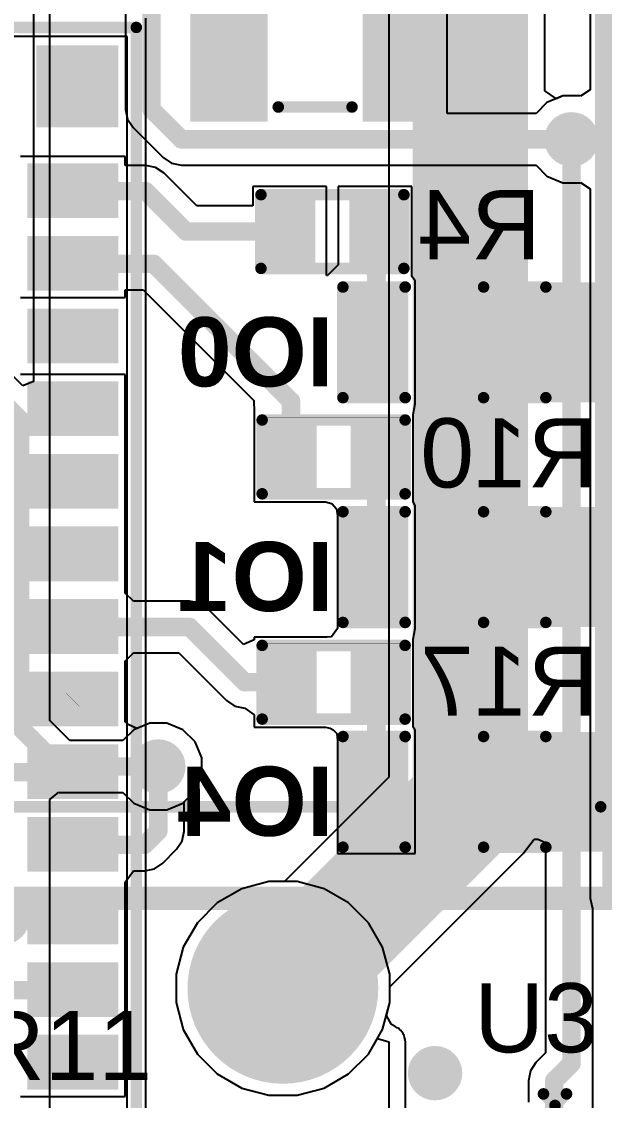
# Model space of a CAD drawing. Header units: inches. Extents: x -3 to 5389, y -3 to 5396.
# Drawn here: x 15.51 to 21.93, y 7.77 to 19.66 of the extents above; entities that cross this region are included whole.
import ezdxf

# ---------------------------------------------------------------- set-up
doc = ezdxf.new("R2010")
doc.units = ezdxf.units.IN
for name, color, linetype in [('Board_Outline', 216, 'Continuous'), ('Bottom Layer', 5, 'Continuous'), ('Bottom Overlay', 54, 'Continuous'), ('Bottom Paste', 16, 'Continuous'), ('Bottom Solder', 6, 'Continuous'), ('Mechanical 1', 6, 'Continuous'), ('Mechanical 15', 56, 'Continuous'), ('Multi-Layer', 9, 'Continuous'), ('Pad Holes', 156, 'Continuous'), ('Top Layer', 1, 'Continuous'), ('Top Overlay', 2, 'Continuous'), ('Top Solder', 216, 'Continuous'), ('Via Holes', 16, 'Continuous')]:
    doc.layers.add(name, color=color, linetype=linetype)
doc.styles.add('Arial', font='', dxfattribs={"height": 0.2})
doc.styles.add('Arial_Bold', font='', dxfattribs={"height": 0.2})
doc.styles.get('Arial').set_extended_font_data('Arial')
doc.styles.get('Arial_Bold').set_extended_font_data('Arial', bold=True)

msp = doc.modelspace()

# ---------------------------------------------------------------- hatches: boundary and pattern name
at = {"layer": 'Bottom Layer'}
for points in [[(18.123, 18.658), (17.473, 18.658), (17.473, 20.858), (18.123, 20.858)], [(20.023, 18.658), (19.373, 18.658), (19.373, 20.858), (20.023, 20.858)], [(16.479, 19.294), (16.479, 18.594), (15.779, 18.594), (15.779, 19.294)], [(15.679, 17.594), (15.679, 17.994), (16.479, 17.994), (16.479, 17.594)], [(18.697, 17.663), (18.697, 17.028), (18.24, 17.028), (18.24, 17.663)], [(19.637, 17.663), (19.637, 17.028), (19.18, 17.028), (19.18, 17.663)], [(15.679, 16.794), (15.679, 17.194), (16.479, 17.194), (16.479, 16.794)], [(19.172, 16.625), (19.672, 16.625), (19.672, 15.625), (19.172, 15.625)], [(20.672, 16.625), (21.172, 16.625), (21.172, 15.625), (20.672, 15.625)], [(15.679, 15.994), (15.679, 16.394), (16.479, 16.394), (16.479, 15.994)], [(15.679, 15.194), (15.679, 15.594), (16.479, 15.594), (16.479, 15.194)], [(18.711, 15.18), (18.711, 14.545), (18.254, 14.545), (18.254, 15.18)], [(19.651, 15.18), (19.651, 14.545), (19.193, 14.545), (19.193, 15.18)], [(15.679, 14.394), (15.679, 14.794), (16.479, 14.794), (16.479, 14.394)], [(19.172, 14.149), (19.672, 14.149), (19.672, 13.149), (19.172, 13.149)], [(20.672, 14.149), (21.172, 14.149), (21.172, 13.149), (20.672, 13.149)], [(15.679, 13.594), (15.679, 13.994), (16.479, 13.994), (16.479, 13.594)], [(15.679, 12.794), (15.679, 13.194), (16.479, 13.194), (16.479, 12.794)], [(18.711, 12.698), (18.711, 12.063), (18.254, 12.063), (18.254, 12.698)], [(19.651, 12.698), (19.651, 12.063), (19.193, 12.063), (19.193, 12.698)], [(15.679, 11.994), (15.679, 12.394), (16.479, 12.394), (16.479, 11.994)], [(19.172, 11.673), (19.672, 11.673), (19.672, 10.673), (19.172, 10.673)], [(20.672, 11.673), (21.172, 11.673), (21.172, 10.673), (20.672, 10.673)], [(15.679, 11.194), (15.679, 11.594), (16.479, 11.594), (16.479, 11.194)], [(15.679, 10.394), (15.679, 10.794), (16.479, 10.794), (16.479, 10.394)], [(15.679, 9.594), (15.679, 9.994), (16.479, 9.994), (16.479, 9.594)], [(15.679, 8.794), (15.679, 9.194), (16.479, 9.194), (16.479, 8.794)], [(15.679, 7.994), (15.679, 8.394), (16.479, 8.394), (16.479, 7.994)]]:
    msp.add_hatch(color=5, dxfattribs=at).paths.add_polyline_path(points)
h = msp.add_hatch(color=5, dxfattribs=at)
edge = h.paths.add_edge_path()
edge.add_arc((21.572, 18.361), 0.3, 0, 360)
h = msp.add_hatch(color=5, dxfattribs=at)
edge = h.paths.add_edge_path()
edge.add_arc((17.021, 11.452), 0.3, 0, 360)
h = msp.add_hatch(color=5, dxfattribs=at)
edge = h.paths.add_edge_path()
edge.add_arc((15.307, 9.789), 0.3, 0, 360)
h = msp.add_hatch(color=5, dxfattribs=at)
edge = h.paths.add_edge_path()
edge.add_arc((18.393, 9.008), 1, 0, 360)
h = msp.add_hatch(color=5, dxfattribs=at)
edge = h.paths.add_edge_path()
edge.add_arc((20.069, 8.074), 0.3, 0, 360)
at = {"layer": 'Bottom Overlay'}
for points in [[(21.29, 15.464), (21.924, 15.464), (21.924, 16.785), (21.29, 16.785)], [(21.29, 12.988), (21.924, 12.988), (21.924, 14.309), (21.29, 14.309)], [(21.29, 10.512), (21.924, 10.512), (21.924, 11.833), (21.29, 11.833)]]:
    msp.add_hatch(color=54, dxfattribs=at).paths.add_polyline_path(points)
at = {"layer": 'Bottom Paste'}
for points in [[(18.123, 18.658), (17.473, 18.658), (17.473, 20.858), (18.123, 20.858)], [(20.023, 18.658), (19.373, 18.658), (19.373, 20.858), (20.023, 20.858)], [(16.479, 19.294), (16.479, 18.594), (15.779, 18.594), (15.779, 19.294)], [(15.679, 17.594), (15.679, 17.994), (16.479, 17.994), (16.479, 17.594)], [(18.697, 17.663), (18.697, 17.028), (18.24, 17.028), (18.24, 17.663)], [(19.637, 17.663), (19.637, 17.028), (19.18, 17.028), (19.18, 17.663)], [(15.679, 16.794), (15.679, 17.194), (16.479, 17.194), (16.479, 16.794)], [(19.172, 16.625), (19.672, 16.625), (19.672, 15.625), (19.172, 15.625)], [(20.672, 16.625), (21.172, 16.625), (21.172, 15.625), (20.672, 15.625)], [(15.679, 15.994), (15.679, 16.394), (16.479, 16.394), (16.479, 15.994)], [(15.679, 15.194), (15.679, 15.594), (16.479, 15.594), (16.479, 15.194)], [(18.711, 15.18), (18.711, 14.545), (18.254, 14.545), (18.254, 15.18)], [(19.651, 15.18), (19.651, 14.545), (19.193, 14.545), (19.193, 15.18)], [(15.679, 14.394), (15.679, 14.794), (16.479, 14.794), (16.479, 14.394)], [(19.172, 14.149), (19.672, 14.149), (19.672, 13.149), (19.172, 13.149)], [(20.672, 14.149), (21.172, 14.149), (21.172, 13.149), (20.672, 13.149)], [(15.679, 13.594), (15.679, 13.994), (16.479, 13.994), (16.479, 13.594)], [(15.679, 12.794), (15.679, 13.194), (16.479, 13.194), (16.479, 12.794)], [(18.711, 12.698), (18.711, 12.063), (18.254, 12.063), (18.254, 12.698)], [(19.651, 12.698), (19.651, 12.063), (19.193, 12.063), (19.193, 12.698)], [(15.679, 11.994), (15.679, 12.394), (16.479, 12.394), (16.479, 11.994)], [(19.172, 11.673), (19.672, 11.673), (19.672, 10.673), (19.172, 10.673)], [(20.672, 11.673), (21.172, 11.673), (21.172, 10.673), (20.672, 10.673)], [(15.679, 11.194), (15.679, 11.594), (16.479, 11.594), (16.479, 11.194)], [(15.679, 10.394), (15.679, 10.794), (16.479, 10.794), (16.479, 10.394)], [(15.679, 9.594), (15.679, 9.994), (16.479, 9.994), (16.479, 9.594)], [(15.679, 8.794), (15.679, 9.194), (16.479, 9.194), (16.479, 8.794)], [(15.679, 7.994), (15.679, 8.394), (16.479, 8.394), (16.479, 7.994)]]:
    msp.add_hatch(color=16, dxfattribs=at).paths.add_polyline_path(points)
at = {"layer": 'Bottom Solder'}
for points in [[(18.225, 18.556), (17.372, 18.556), (17.372, 20.96), (18.225, 20.96)], [(20.125, 18.556), (19.272, 18.556), (19.272, 20.96), (20.125, 20.96)], [(16.58, 19.396), (16.58, 18.493), (15.677, 18.493), (15.677, 19.396)], [(15.577, 17.493), (15.577, 18.096), (16.58, 18.096), (16.58, 17.493)], [(18.752, 17.718), (18.752, 16.973), (18.185, 16.973), (18.185, 17.718)], [(19.692, 17.718), (19.692, 16.973), (19.125, 16.973), (19.125, 17.718)], [(15.577, 16.693), (15.577, 17.296), (16.58, 17.296), (16.58, 16.693)], [(19.07, 16.726), (19.774, 16.726), (19.774, 15.523), (19.07, 15.523)], [(20.57, 16.726), (21.274, 16.726), (21.274, 15.523), (20.57, 15.523)], [(15.577, 15.893), (15.577, 16.496), (16.58, 16.496), (16.58, 15.893)], [(15.577, 15.093), (15.577, 15.696), (16.58, 15.696), (16.58, 15.093)], [(18.766, 15.235), (18.766, 14.49), (18.199, 14.49), (18.199, 15.235)], [(19.706, 15.235), (19.706, 14.49), (19.138, 14.49), (19.138, 15.235)], [(15.577, 14.293), (15.577, 14.896), (16.58, 14.896), (16.58, 14.293)], [(19.07, 14.25), (19.774, 14.25), (19.774, 13.047), (19.07, 13.047)], [(20.57, 14.25), (21.274, 14.25), (21.274, 13.047), (20.57, 13.047)], [(15.577, 13.493), (15.577, 14.096), (16.58, 14.096), (16.58, 13.493)], [(15.577, 12.693), (15.577, 13.296), (16.58, 13.296), (16.58, 12.693)], [(18.766, 12.753), (18.766, 12.008), (18.199, 12.008), (18.199, 12.753)], [(19.706, 12.753), (19.706, 12.008), (19.138, 12.008), (19.138, 12.753)], [(15.577, 11.893), (15.577, 12.496), (16.58, 12.496), (16.58, 11.893)], [(19.07, 11.774), (19.774, 11.774), (19.774, 10.571), (19.07, 10.571)], [(20.57, 11.774), (21.274, 11.774), (21.274, 10.571), (20.57, 10.571)], [(15.577, 11.093), (15.577, 11.696), (16.58, 11.696), (16.58, 11.093)], [(15.577, 10.293), (15.577, 10.896), (16.58, 10.896), (16.58, 10.293)], [(15.577, 9.493), (15.577, 10.096), (16.58, 10.096), (16.58, 9.493)], [(15.577, 8.693), (15.577, 9.296), (16.58, 9.296), (16.58, 8.693)], [(15.577, 7.893), (15.577, 8.496), (16.58, 8.496), (16.58, 7.893)]]:
    msp.add_hatch(color=6, dxfattribs=at).paths.add_polyline_path(points)
h = msp.add_hatch(color=6, dxfattribs=at)
edge = h.paths.add_edge_path()
edge.add_arc((18.393, 9.008), 1.051, 0, 360)
at = {"layer": 'Multi-Layer'}
h = msp.add_hatch(color=9, dxfattribs=at)
edge = h.paths.add_edge_path()
edge.add_arc((18.393, 9.008), 1, 0, 360)
at = {"layer": 'Pad Holes'}
h = msp.add_hatch(color=7, dxfattribs=at)
edge = h.paths.add_edge_path()
edge.add_arc((18.393, 9.007), 0.6, 0, 360)
at = {"layer": 'Top Layer'}
h = msp.add_hatch(color=1, dxfattribs=at)
edge = h.paths.add_edge_path()
edge.add_arc((21.572, 18.361), 0.3, 0, 360)
h = msp.add_hatch(color=1, dxfattribs=at)
edge = h.paths.add_edge_path()
edge.add_arc((17.021, 11.452), 0.3, 0, 360)
h = msp.add_hatch(color=1, dxfattribs=at)
edge = h.paths.add_edge_path()
edge.add_arc((15.307, 9.789), 0.3, 0, 360)
h = msp.add_hatch(color=1, dxfattribs=at)
edge = h.paths.add_edge_path()
edge.add_arc((18.393, 9.008), 1, 0, 360)
h = msp.add_hatch(color=1, dxfattribs=at)
edge = h.paths.add_edge_path()
edge.add_arc((20.069, 8.074), 0.3, 0, 360)
at = {"layer": 'Top Solder'}
h = msp.add_hatch(color=216, dxfattribs=at)
edge = h.paths.add_edge_path()
edge.add_arc((18.393, 9.008), 1.051, 0, 360)
at = {"layer": 'Via Holes'}
h = msp.add_hatch(color=7, dxfattribs=at)
edge = h.paths.add_edge_path()
edge.add_arc((21.572, 18.361), 0.15, 0, 360)
h = msp.add_hatch(color=7, dxfattribs=at)
edge = h.paths.add_edge_path()
edge.add_arc((17.021, 11.452), 0.15, 0, 360)
h = msp.add_hatch(color=7, dxfattribs=at)
edge = h.paths.add_edge_path()
edge.add_arc((20.069, 8.074), 0.15, 0, 360)

# ---------------------------------------------------------------- linework, layer by layer
at = {"layer": 'Board_Outline'}
msp.add_lwpolyline([(22.037, 10, 0.254, 0.254, 0), (22.037, 35.25, 0.254, 0.254, 0)], format="xyseb", dxfattribs=at)
msp.add_lwpolyline([(21.973, 10, 0.127, 0.127, 1), (22.1, 10, 0.127, 0.127, 1)], format="xyseb", close=True, dxfattribs=at)
at = {"layer": 'Bottom Layer'}
for p, q in [((21.778, 22.625), (21.778, 18.907)), ((20.201, 18.646), (20.201, 21.036)), ((16.66, 20.504), (16.66, 18.691)), ((21.778, 18.907), (21.672, 18.837)), ((21.477, 18.839), (21.301, 18.766)), ((21.667, 18.839), (21.477, 18.839)), ((21.672, 18.837), (21.667, 18.839)), ((16.66, 18.691), (16.66, 18.691)), ((16.66, 18.691), (16.682, 18.582)), ((21.301, 18.766), (21.181, 18.646)), ((16.682, 18.582), (16.743, 18.49)), ((21.181, 18.646), (20.201, 18.646)), ((16.743, 18.49), (17.074, 18.16)), ((16.656, 18.172), (15.501, 18.172)), ((16.656, 18.073), (16.656, 18.172)), ((16.882, 18.073), (16.656, 18.073)), ((16.991, 18.052), (16.882, 18.073)), ((16.882, 18.073), (16.882, 18.073)), ((17.074, 18.16), (17.074, 18.16)), ((17.074, 18.16), (17.166, 18.098)), ((17.166, 18.098), (17.275, 18.076)), ((17.275, 18.076), (17.275, 18.076)), ((17.275, 18.076), (21.181, 18.076)), ((21.181, 18.076), (21.301, 17.956)), ((17.084, 17.99), (16.991, 18.052)), ((17.444, 17.63), (17.084, 17.99)), ((21.301, 17.956), (21.477, 17.883)), ((18.875, 17.84), (18.062, 17.84)), ((18.062, 17.84), (18.062, 17.63)), ((18.875, 16.977), (18.875, 17.84)), ((19.815, 17.84), (19.002, 17.84)), ((19.002, 17.84), (19.002, 16.977)), ((19.815, 16.85), (19.815, 17.84)), ((21.477, 17.883), (21.667, 17.883)), ((21.667, 17.883), (21.672, 17.886)), ((21.672, 17.886), (21.778, 17.815)), ((21.778, 17.815), (21.778, 10)), ((18.062, 17.63), (17.444, 17.63)), ((18.875, 16.86), (18.875, 16.977)), ((19.002, 16.977), (18.885, 16.86)), ((18.885, 16.86), (18.875, 16.86)), ((19.85, 16.802), (19.815, 16.85)), ((19.85, 15.476), (19.85, 16.802)), ((19.85, 16.802), (19.85, 16.802)), ((16.656, 16.617), (16.656, 16.704)), ((16.656, 16.704), (16.853, 16.704)), ((16.853, 16.704), (18.073, 15.484)), ((15.501, 16.617), (16.656, 16.617)), ((16.656, 15.772), (15.501, 15.772)), ((16.656, 15.099), (16.656, 15.772)), ((18.073, 15.484), (18.076, 15.358)), ((19.85, 15.447), (19.85, 15.476)), ((18.076, 15.358), (18.076, 15.358)), ((18.076, 15.358), (18.076, 14.367)), ((19.828, 15.329), (19.85, 15.447)), ((19.828, 14.367), (19.828, 15.329)), ((16.656, 14.972), (16.656, 15.099)), ((16.656, 14.89), (16.656, 14.972)), ((16.656, 14.299), (16.656, 14.89)), ((16.656, 14.172), (16.656, 14.299)), ((18.076, 14.367), (18.77, 14.367)), ((18.77, 14.367), (18.861, 14.367)), ((18.861, 14.367), (18.927, 14.349)), ((18.927, 14.349), (18.936, 14.344)), ((18.936, 14.344), (18.985, 14.289)), ((18.985, 14.289), (18.994, 14.215)), ((19.85, 14.326), (19.828, 14.367)), ((19.85, 12.994), (19.85, 14.326)), ((19.85, 14.326), (19.85, 14.326)), ((16.656, 14.09), (16.656, 14.172)), ((18.994, 14.215), (18.994, 12.994)), ((16.656, 13.499), (16.656, 14.09)), ((16.656, 13.363), (16.656, 13.499)), ((16.746, 13.273), (16.656, 13.363)), ((17.364, 13.273), (16.746, 13.273)), ((17.473, 13.252), (17.364, 13.273)), ((17.364, 13.273), (17.364, 13.273)), ((17.566, 13.19), (17.473, 13.252)), ((17.958, 12.797), (17.566, 13.19)), ((18.994, 12.971), (18.93, 12.882)), ((18.994, 12.994), (18.994, 12.978)), ((18.994, 12.978), (18.994, 12.971)), ((19.828, 12.853), (19.85, 12.971)), ((19.85, 12.971), (19.85, 12.994)), ((18.076, 12.846), (17.958, 12.797)), ((18.777, 12.875), (18.076, 12.875)), ((18.076, 12.875), (18.076, 12.846)), ((18.882, 12.875), (18.777, 12.875)), ((18.93, 12.882), (18.882, 12.875)), ((19.828, 11.885), (19.828, 12.853)), ((16.656, 12.614), (16.746, 12.704)), ((16.656, 11.943), (16.656, 12.614)), ((16.746, 12.704), (17.246, 12.704)), ((17.246, 12.704), (17.771, 12.179)), ((17.771, 12.179), (17.771, 12.179)), ((17.771, 12.179), (17.864, 12.117)), ((17.864, 12.117), (17.973, 12.095)), ((17.973, 12.095), (18.076, 12.023)), ((18.076, 12.023), (18.076, 11.885)), ((16.687, 11.915), (16.656, 11.943)), ((16.783, 11.871), (16.687, 11.915)), ((16.926, 11.93), (16.783, 11.871)), ((17.116, 11.93), (16.926, 11.93)), ((17.292, 11.857), (17.116, 11.93)), ((17.426, 11.723), (17.292, 11.857)), ((18.076, 11.885), (18.77, 11.885)), ((18.77, 11.885), (18.862, 11.885)), ((18.862, 11.885), (18.913, 11.873)), ((18.913, 11.873), (18.946, 11.857)), ((18.946, 11.857), (18.987, 11.814)), ((18.987, 11.814), (18.994, 11.738)), ((19.85, 11.851), (19.828, 11.885)), ((19.85, 10.495), (19.85, 11.851)), ((19.85, 11.851), (19.85, 11.851)), ((17.499, 11.547), (17.426, 11.723)), ((18.994, 11.738), (18.994, 10.495)), ((17.499, 11.357), (17.499, 11.547)), ((17.426, 11.182), (17.499, 11.357)), ((17.306, 11.061), (17.426, 11.182)), ((17.306, 10.741), (17.306, 11.061)), ((17.284, 10.632), (17.306, 10.741)), ((17.306, 10.741), (17.306, 10.741)), ((17.222, 10.54), (17.284, 10.632)), ((17.07, 10.387), (17.222, 10.54)), ((17.222, 10.54), (17.222, 10.54)), ((18.994, 10.495), (19.85, 10.495)), ((16.978, 10.325), (17.07, 10.387)), ((16.656, 10.177), (16.747, 10.304)), ((16.747, 10.304), (16.869, 10.304)), ((16.869, 10.304), (16.978, 10.325)), ((16.869, 10.304), (16.869, 10.304)), ((16.656, 10.172), (16.656, 10.177)), ((16.656, 10.09), (16.656, 10.172)), ((16.656, 10.172), (16.656, 10.172)), ((17.939, 10.105), (17.67, 9.95)), ((18.238, 10.185), (17.939, 10.105)), ((18.549, 10.185), (18.238, 10.185)), ((18.848, 10.105), (18.549, 10.185)), ((19.117, 9.95), (18.848, 10.105)), ((16.656, 9.499), (16.656, 10.09)), ((21.778, 10), (21.798, 9.901)), ((17.67, 9.95), (17.451, 9.731)), ((19.336, 9.731), (19.117, 9.95)), ((21.798, 9.901), (21.803, 9.892)), ((21.803, 9.892), (21.803, 7.062)), ((17.451, 9.731), (17.296, 9.462)), ((19.491, 9.462), (19.336, 9.731)), ((16.656, 9.417), (16.656, 9.499)), ((16.656, 9.372), (16.656, 9.417)), ((16.656, 9.417), (16.656, 9.417)), ((17.296, 9.462), (17.216, 9.163)), ((19.571, 9.163), (19.491, 9.462)), ((16.656, 8.699), (16.656, 9.372)), ((16.656, 9.372), (16.656, 9.372)), ((17.216, 9.163), (17.216, 8.852)), ((19.571, 8.852), (19.571, 9.163)), ((17.216, 8.852), (17.296, 8.553)), ((19.491, 8.553), (19.571, 8.852)), ((16.656, 8.572), (16.656, 8.699)), ((16.656, 8.49), (16.656, 8.572)), ((16.656, 7.817), (16.656, 8.49)), ((17.296, 8.553), (17.451, 8.284)), ((19.336, 8.284), (19.491, 8.553)), ((17.451, 8.284), (17.67, 8.065)), ((19.117, 8.065), (19.336, 8.284)), ((17.67, 8.065), (17.939, 7.91)), ((18.848, 7.91), (19.117, 8.065)), ((17.939, 7.91), (18.238, 7.83)), ((18.549, 7.83), (18.848, 7.91)), ((15.501, 7.817), (16.656, 7.817)), ((18.238, 7.83), (18.549, 7.83))]:
    msp.add_line(p, q, dxfattribs=at)
for points in [[(17.838, 19.681, 0.305, 0.305, 0), (17.838, 21.997, 0.305, 0.305, 0)], [(19.698, 19.428, 0.305, 0.305, 0), (19.698, 20.662, 0.305, 0.305, 0)], [(16.945, 18.691, 0.203, 0.203, 0), (16.945, 20.622, 0.203, 0.203, 0)], [(17.712, 19.555, 0.305, 0.305, 0), (17.838, 19.681, 0.305, 0.305, 0)], [(16.945, 18.691, 0.203, 0.203, 0), (17.275, 18.361, 0.203, 0.203, 0)], [(17.275, 18.361, 0.203, 0.203, 0), (21.572, 18.361, 0.203, 0.203, 0)], [(16.078, 17.789, 0.203, 0.203, 0), (16.882, 17.789, 0.203, 0.203, 0)], [(16.882, 17.789, 0.203, 0.203, 0), (17.326, 17.345, 0.203, 0.203, 0)], [(17.326, 17.345, 0.203, 0.203, 0), (18.469, 17.345, 0.203, 0.203, 0)], [(19.422, 16.125, 0.203, 0.203, 0), (19.422, 17.332, 0.203, 0.203, 0)], [(16.078, 16.989, 0.203, 0.203, 0), (16.971, 16.989, 0.203, 0.203, 0)], [(16.971, 16.989, 0.203, 0.203, 0), (18.482, 15.478, 0.203, 0.203, 0)], [(19.358, 16.38, 0.203, 0.203, 0), (19.371, 16.367, 0.203, 0.203, 0)], [(18.482, 14.863, 0.203, 0.203, 0), (18.482, 15.478, 0.203, 0.203, 0)], [(19.422, 13.629, 0.203, 0.203, 0), (19.422, 14.836, 0.203, 0.203, 0)], [(15.205, 14.589, 0.203, 0.203, 0), (16.078, 14.589, 0.203, 0.203, 0)], [(19.358, 13.616, 0.203, 0.203, 0), (19.371, 13.629, 0.203, 0.203, 0)], [(16.078, 12.989, 0.203, 0.203, 0), (17.364, 12.989, 0.203, 0.203, 0)], [(17.364, 12.989, 0.203, 0.203, 0), (17.973, 12.38, 0.203, 0.203, 0)], [(17.973, 12.38, 0.203, 0.203, 0), (18.482, 12.38, 0.203, 0.203, 0)], [(19.422, 11.173, 0.203, 0.203, 0), (19.422, 12.38, 0.203, 0.203, 0)], [(15.143, 12.187, 0.203, 0.203, 0), (16.076, 12.187, 0.203, 0.203, 0)], [(16.076, 12.187, 0.203, 0.203, 0), (16.078, 12.189, 0.203, 0.203, 0)], [(17.021, 10.741, 0.203, 0.203, 0), (17.021, 11.452, 0.203, 0.203, 0)], [(15.053, 11.389, 0.203, 0.203, 0), (16.078, 11.389, 0.203, 0.203, 0)], [(16.869, 10.589, 0.203, 0.203, 0), (17.021, 10.741, 0.203, 0.203, 0)], [(16.078, 10.589, 0.203, 0.203, 0), (16.869, 10.589, 0.203, 0.203, 0)], [(15.307, 9.789, 0.203, 0.203, 0), (16.078, 9.789, 0.203, 0.203, 0)], [(14.455, 8.989, 0.203, 0.203, 0), (16.078, 8.989, 0.203, 0.203, 0)]]:
    msp.add_lwpolyline(points, format="xyseb", dxfattribs=at)
for points in [[(17.762, 19.681, 0.152, 0.152, 1), (17.914, 19.681, 0.152, 0.152, 1)], [(17.762, 19.681, 0.152, 0.152, 1), (17.914, 19.681, 0.152, 0.152, 1)], [(17.636, 19.555, 0.152, 0.152, 1), (17.788, 19.555, 0.152, 0.152, 1)], [(19.622, 19.428, 0.152, 0.152, 1), (19.774, 19.428, 0.152, 0.152, 1)], [(16.894, 18.691, 0.102, 0.102, 1), (16.996, 18.691, 0.102, 0.102, 1)], [(16.894, 18.691, 0.102, 0.102, 1), (16.996, 18.691, 0.102, 0.102, 1)], [(17.224, 18.361, 0.102, 0.102, 1), (17.326, 18.361, 0.102, 0.102, 1)], [(17.224, 18.361, 0.102, 0.102, 1), (17.326, 18.361, 0.102, 0.102, 1)], [(21.521, 18.361, 0.102, 0.102, 1), (21.623, 18.361, 0.102, 0.102, 1)], [(16.027, 17.789, 0.102, 0.102, 1), (16.128, 17.789, 0.102, 0.102, 1)], [(16.831, 17.789, 0.102, 0.102, 1), (16.933, 17.789, 0.102, 0.102, 1)], [(16.831, 17.789, 0.102, 0.102, 1), (16.933, 17.789, 0.102, 0.102, 1)], [(17.275, 17.345, 0.102, 0.102, 1), (17.377, 17.345, 0.102, 0.102, 1)], [(17.275, 17.345, 0.102, 0.102, 1), (17.377, 17.345, 0.102, 0.102, 1)], [(18.418, 17.345, 0.102, 0.102, 1), (18.52, 17.345, 0.102, 0.102, 1)], [(19.371, 17.332, 0.102, 0.102, 1), (19.473, 17.332, 0.102, 0.102, 1)], [(16.027, 16.989, 0.102, 0.102, 1), (16.128, 16.989, 0.102, 0.102, 1)], [(16.92, 16.989, 0.102, 0.102, 1), (17.022, 16.989, 0.102, 0.102, 1)], [(16.92, 16.989, 0.102, 0.102, 1), (17.022, 16.989, 0.102, 0.102, 1)], [(19.307, 16.38, 0.102, 0.102, 1), (19.409, 16.38, 0.102, 0.102, 1)], [(19.32, 16.367, 0.102, 0.102, 1), (19.422, 16.367, 0.102, 0.102, 1)], [(19.371, 16.125, 0.102, 0.102, 1), (19.473, 16.125, 0.102, 0.102, 1)], [(18.431, 15.478, 0.102, 0.102, 1), (18.533, 15.478, 0.102, 0.102, 1)], [(18.431, 15.478, 0.102, 0.102, 1), (18.533, 15.478, 0.102, 0.102, 1)], [(18.431, 14.863, 0.102, 0.102, 1), (18.533, 14.863, 0.102, 0.102, 1)], [(19.371, 14.836, 0.102, 0.102, 1), (19.473, 14.836, 0.102, 0.102, 1)], [(16.027, 14.589, 0.102, 0.102, 1), (16.128, 14.589, 0.102, 0.102, 1)], [(19.307, 13.616, 0.102, 0.102, 1), (19.409, 13.616, 0.102, 0.102, 1)], [(19.32, 13.629, 0.102, 0.102, 1), (19.422, 13.629, 0.102, 0.102, 1)], [(19.371, 13.629, 0.102, 0.102, 1), (19.473, 13.629, 0.102, 0.102, 1)], [(16.027, 12.989, 0.102, 0.102, 1), (16.128, 12.989, 0.102, 0.102, 1)], [(17.313, 12.989, 0.102, 0.102, 1), (17.415, 12.989, 0.102, 0.102, 1)], [(17.313, 12.989, 0.102, 0.102, 1), (17.415, 12.989, 0.102, 0.102, 1)], [(17.922, 12.38, 0.102, 0.102, 1), (18.024, 12.38, 0.102, 0.102, 1)], [(17.922, 12.38, 0.102, 0.102, 1), (18.024, 12.38, 0.102, 0.102, 1)], [(18.431, 12.38, 0.102, 0.102, 1), (18.533, 12.38, 0.102, 0.102, 1)], [(19.371, 12.38, 0.102, 0.102, 1), (19.473, 12.38, 0.102, 0.102, 1)], [(16.025, 12.187, 0.102, 0.102, 1), (16.127, 12.187, 0.102, 0.102, 1)], [(16.025, 12.187, 0.102, 0.102, 1), (16.127, 12.187, 0.102, 0.102, 1)], [(16.027, 12.189, 0.102, 0.102, 1), (16.128, 12.189, 0.102, 0.102, 1)], [(16.97, 11.452, 0.102, 0.102, 1), (17.072, 11.452, 0.102, 0.102, 1)], [(16.027, 11.389, 0.102, 0.102, 1), (16.128, 11.389, 0.102, 0.102, 1)], [(19.371, 11.173, 0.102, 0.102, 1), (19.473, 11.173, 0.102, 0.102, 1)], [(16.97, 10.741, 0.102, 0.102, 1), (17.072, 10.741, 0.102, 0.102, 1)], [(16.97, 10.741, 0.102, 0.102, 1), (17.072, 10.741, 0.102, 0.102, 1)], [(16.027, 10.589, 0.102, 0.102, 1), (16.128, 10.589, 0.102, 0.102, 1)], [(16.818, 10.589, 0.102, 0.102, 1), (16.919, 10.589, 0.102, 0.102, 1)], [(16.818, 10.589, 0.102, 0.102, 1), (16.919, 10.589, 0.102, 0.102, 1)], [(16.027, 9.789, 0.102, 0.102, 1), (16.128, 9.789, 0.102, 0.102, 1)], [(16.027, 8.989, 0.102, 0.102, 1), (16.128, 8.989, 0.102, 0.102, 1)]]:
    msp.add_lwpolyline(points, format="xyseb", close=True, dxfattribs=at)
at = {"layer": 'Bottom Overlay'}
for points in [[(0.179, 19.595, 0.127, 0.127, 0), (16.779, 19.594, 0.127, 0.127, 0)], [(16.779, 6.394, 0.127, 0.127, 0), (16.779, 19.594, 0.127, 0.127, 0)], [(18.342, 18.717, 0.127, 0.127, 0), (19.155, 18.717, 0.127, 0.127, 0)], [(18.151, 17.751, 0.127, 0.127, 0), (19.726, 17.751, 0.127, 0.127, 0)], [(18.151, 16.939, 0.127, 0.127, 0), (18.151, 17.751, 0.127, 0.127, 0)], [(18.126, 17.777, 0.00323, 0.00323, 0), (19.751, 17.777, 0.00323, 0.00323, 0)], [(19.726, 16.939, 0.127, 0.127, 0), (19.726, 17.751, 0.127, 0.127, 0)], [(18.151, 16.939, 0.127, 0.127, 0), (19.726, 16.939, 0.127, 0.127, 0)], [(19.054, 15.515, 0.127, 0.127, 0), (19.054, 16.734, 0.127, 0.127, 0)], [(19.054, 16.734, 0.127, 0.127, 0), (19.74, 16.734, 0.127, 0.127, 0)], [(20.604, 16.734, 0.127, 0.127, 0), (21.29, 16.734, 0.127, 0.127, 0)], [(21.29, 15.515, 0.127, 0.127, 0), (21.29, 16.734, 0.127, 0.127, 0)], [(19.054, 15.515, 0.127, 0.127, 0), (19.74, 15.515, 0.127, 0.127, 0)], [(20.604, 15.515, 0.127, 0.127, 0), (21.29, 15.515, 0.127, 0.127, 0)], [(18.165, 14.456, 0.127, 0.127, 0), (18.165, 15.269, 0.127, 0.127, 0)], [(18.165, 15.269, 0.127, 0.127, 0), (19.739, 15.269, 0.127, 0.127, 0)], [(19.739, 14.456, 0.127, 0.127, 0), (19.739, 15.269, 0.127, 0.127, 0)], [(18.139, 15.294, 0.00323, 0.00323, 0), (19.765, 15.294, 0.00323, 0.00323, 0)], [(18.165, 14.456, 0.127, 0.127, 0), (19.739, 14.456, 0.127, 0.127, 0)], [(19.054, 13.039, 0.127, 0.127, 0), (19.054, 14.258, 0.127, 0.127, 0)], [(19.054, 14.258, 0.127, 0.127, 0), (19.74, 14.258, 0.127, 0.127, 0)], [(20.604, 14.258, 0.127, 0.127, 0), (21.29, 14.258, 0.127, 0.127, 0)], [(21.29, 13.039, 0.127, 0.127, 0), (21.29, 14.258, 0.127, 0.127, 0)], [(19.054, 13.039, 0.127, 0.127, 0), (19.74, 13.039, 0.127, 0.127, 0)], [(20.604, 13.039, 0.127, 0.127, 0), (21.29, 13.039, 0.127, 0.127, 0)], [(18.165, 12.786, 0.127, 0.127, 0), (19.739, 12.786, 0.127, 0.127, 0)], [(18.165, 11.974, 0.127, 0.127, 0), (18.165, 12.786, 0.127, 0.127, 0)], [(19.739, 11.974, 0.127, 0.127, 0), (19.739, 12.786, 0.127, 0.127, 0)], [(18.139, 12.812, 0.00323, 0.00323, 0), (19.765, 12.812, 0.00323, 0.00323, 0)], [(18.165, 11.974, 0.127, 0.127, 0), (19.739, 11.974, 0.127, 0.127, 0)], [(19.054, 10.563, 0.127, 0.127, 0), (19.054, 11.782, 0.127, 0.127, 0)], [(19.054, 11.782, 0.127, 0.127, 0), (19.74, 11.782, 0.127, 0.127, 0)], [(20.604, 11.782, 0.127, 0.127, 0), (21.29, 11.782, 0.127, 0.127, 0)], [(21.29, 10.563, 0.127, 0.127, 0), (21.29, 11.782, 0.127, 0.127, 0)], [(19.054, 10.563, 0.127, 0.127, 0), (19.74, 10.563, 0.127, 0.127, 0)], [(20.604, 10.563, 0.127, 0.127, 0), (21.29, 10.563, 0.127, 0.127, 0)]]:
    msp.add_lwpolyline(points, format="xyseb", dxfattribs=at)
for points in [[(16.747, 19.594, 0.0635, 0.0635, 1), (16.81, 19.594, 0.0635, 0.0635, 1)], [(16.747, 19.594, 0.0635, 0.0635, 1), (16.81, 19.594, 0.0635, 0.0635, 1)], [(18.31, 18.717, 0.0635, 0.0635, 1), (18.374, 18.717, 0.0635, 0.0635, 1)], [(19.123, 18.717, 0.0635, 0.0635, 1), (19.186, 18.717, 0.0635, 0.0635, 1)], [(18.12, 17.751, 0.0635, 0.0635, 1), (18.183, 17.751, 0.0635, 0.0635, 1)], [(18.12, 17.751, 0.0635, 0.0635, 1), (18.183, 17.751, 0.0635, 0.0635, 1)], [(18.125, 17.777, 0.00161, 0.00161, 1), (18.127, 17.777, 0.00161, 0.00161, 1)], [(19.694, 17.751, 0.0635, 0.0635, 1), (19.758, 17.751, 0.0635, 0.0635, 1)], [(19.694, 17.751, 0.0635, 0.0635, 1), (19.758, 17.751, 0.0635, 0.0635, 1)], [(19.751, 17.777, 0.00161, 0.00161, 1), (19.752, 17.777, 0.00161, 0.00161, 1)], [(18.12, 16.939, 0.0635, 0.0635, 1), (18.183, 16.939, 0.0635, 0.0635, 1)], [(18.12, 16.939, 0.0635, 0.0635, 1), (18.183, 16.939, 0.0635, 0.0635, 1)], [(19.694, 16.939, 0.0635, 0.0635, 1), (19.758, 16.939, 0.0635, 0.0635, 1)], [(19.694, 16.939, 0.0635, 0.0635, 1), (19.758, 16.939, 0.0635, 0.0635, 1)], [(19.023, 16.734, 0.0635, 0.0635, 1), (19.086, 16.734, 0.0635, 0.0635, 1)], [(19.023, 16.734, 0.0635, 0.0635, 1), (19.086, 16.734, 0.0635, 0.0635, 1)], [(19.708, 16.734, 0.0635, 0.0635, 1), (19.772, 16.734, 0.0635, 0.0635, 1)], [(20.572, 16.734, 0.0635, 0.0635, 1), (20.635, 16.734, 0.0635, 0.0635, 1)], [(21.258, 16.734, 0.0635, 0.0635, 1), (21.321, 16.734, 0.0635, 0.0635, 1)], [(21.258, 16.734, 0.0635, 0.0635, 1), (21.321, 16.734, 0.0635, 0.0635, 1)], [(19.023, 15.515, 0.0635, 0.0635, 1), (19.086, 15.515, 0.0635, 0.0635, 1)], [(19.023, 15.515, 0.0635, 0.0635, 1), (19.086, 15.515, 0.0635, 0.0635, 1)], [(19.708, 15.515, 0.0635, 0.0635, 1), (19.772, 15.515, 0.0635, 0.0635, 1)], [(20.572, 15.515, 0.0635, 0.0635, 1), (20.635, 15.515, 0.0635, 0.0635, 1)], [(21.258, 15.515, 0.0635, 0.0635, 1), (21.321, 15.515, 0.0635, 0.0635, 1)], [(21.258, 15.515, 0.0635, 0.0635, 1), (21.321, 15.515, 0.0635, 0.0635, 1)], [(18.133, 15.269, 0.0635, 0.0635, 1), (18.196, 15.269, 0.0635, 0.0635, 1)], [(18.133, 15.269, 0.0635, 0.0635, 1), (18.196, 15.269, 0.0635, 0.0635, 1)], [(19.708, 15.269, 0.0635, 0.0635, 1), (19.771, 15.269, 0.0635, 0.0635, 1)], [(19.708, 15.269, 0.0635, 0.0635, 1), (19.771, 15.269, 0.0635, 0.0635, 1)], [(18.138, 15.294, 0.00161, 0.00161, 1), (18.14, 15.294, 0.00161, 0.00161, 1)], [(19.764, 15.294, 0.00161, 0.00161, 1), (19.766, 15.294, 0.00161, 0.00161, 1)], [(18.133, 14.456, 0.0635, 0.0635, 1), (18.196, 14.456, 0.0635, 0.0635, 1)], [(18.133, 14.456, 0.0635, 0.0635, 1), (18.196, 14.456, 0.0635, 0.0635, 1)], [(19.708, 14.456, 0.0635, 0.0635, 1), (19.771, 14.456, 0.0635, 0.0635, 1)], [(19.708, 14.456, 0.0635, 0.0635, 1), (19.771, 14.456, 0.0635, 0.0635, 1)], [(19.023, 14.258, 0.0635, 0.0635, 1), (19.086, 14.258, 0.0635, 0.0635, 1)], [(19.023, 14.258, 0.0635, 0.0635, 1), (19.086, 14.258, 0.0635, 0.0635, 1)], [(19.708, 14.258, 0.0635, 0.0635, 1), (19.772, 14.258, 0.0635, 0.0635, 1)], [(20.572, 14.258, 0.0635, 0.0635, 1), (20.635, 14.258, 0.0635, 0.0635, 1)], [(21.258, 14.258, 0.0635, 0.0635, 1), (21.321, 14.258, 0.0635, 0.0635, 1)], [(21.258, 14.258, 0.0635, 0.0635, 1), (21.321, 14.258, 0.0635, 0.0635, 1)], [(19.023, 13.039, 0.0635, 0.0635, 1), (19.086, 13.039, 0.0635, 0.0635, 1)], [(19.023, 13.039, 0.0635, 0.0635, 1), (19.086, 13.039, 0.0635, 0.0635, 1)], [(19.708, 13.039, 0.0635, 0.0635, 1), (19.772, 13.039, 0.0635, 0.0635, 1)], [(20.572, 13.039, 0.0635, 0.0635, 1), (20.635, 13.039, 0.0635, 0.0635, 1)], [(21.258, 13.039, 0.0635, 0.0635, 1), (21.321, 13.039, 0.0635, 0.0635, 1)], [(21.258, 13.039, 0.0635, 0.0635, 1), (21.321, 13.039, 0.0635, 0.0635, 1)], [(18.133, 12.786, 0.0635, 0.0635, 1), (18.196, 12.786, 0.0635, 0.0635, 1)], [(18.133, 12.786, 0.0635, 0.0635, 1), (18.196, 12.786, 0.0635, 0.0635, 1)], [(19.708, 12.786, 0.0635, 0.0635, 1), (19.771, 12.786, 0.0635, 0.0635, 1)], [(19.708, 12.786, 0.0635, 0.0635, 1), (19.771, 12.786, 0.0635, 0.0635, 1)], [(18.138, 12.812, 0.00161, 0.00161, 1), (18.14, 12.812, 0.00161, 0.00161, 1)], [(19.764, 12.812, 0.00161, 0.00161, 1), (19.766, 12.812, 0.00161, 0.00161, 1)], [(18.133, 11.974, 0.0635, 0.0635, 1), (18.196, 11.974, 0.0635, 0.0635, 1)], [(18.133, 11.974, 0.0635, 0.0635, 1), (18.196, 11.974, 0.0635, 0.0635, 1)], [(19.708, 11.974, 0.0635, 0.0635, 1), (19.771, 11.974, 0.0635, 0.0635, 1)], [(19.708, 11.974, 0.0635, 0.0635, 1), (19.771, 11.974, 0.0635, 0.0635, 1)], [(19.023, 11.782, 0.0635, 0.0635, 1), (19.086, 11.782, 0.0635, 0.0635, 1)], [(19.023, 11.782, 0.0635, 0.0635, 1), (19.086, 11.782, 0.0635, 0.0635, 1)], [(19.708, 11.782, 0.0635, 0.0635, 1), (19.772, 11.782, 0.0635, 0.0635, 1)], [(20.572, 11.782, 0.0635, 0.0635, 1), (20.635, 11.782, 0.0635, 0.0635, 1)], [(21.258, 11.782, 0.0635, 0.0635, 1), (21.321, 11.782, 0.0635, 0.0635, 1)], [(21.258, 11.782, 0.0635, 0.0635, 1), (21.321, 11.782, 0.0635, 0.0635, 1)], [(19.023, 10.563, 0.0635, 0.0635, 1), (19.086, 10.563, 0.0635, 0.0635, 1)], [(19.023, 10.563, 0.0635, 0.0635, 1), (19.086, 10.563, 0.0635, 0.0635, 1)], [(19.708, 10.563, 0.0635, 0.0635, 1), (19.772, 10.563, 0.0635, 0.0635, 1)], [(20.572, 10.563, 0.0635, 0.0635, 1), (20.635, 10.563, 0.0635, 0.0635, 1)], [(21.258, 10.563, 0.0635, 0.0635, 1), (21.321, 10.563, 0.0635, 0.0635, 1)], [(21.258, 10.563, 0.0635, 0.0635, 1), (21.321, 10.563, 0.0635, 0.0635, 1)]]:
    msp.add_lwpolyline(points, format="xyseb", close=True, dxfattribs=at)
at = {"layer": 'Mechanical 1'}
msp.add_lwpolyline([(-0.025, 10, 0.254, 0.254, 0), (22.037, 10, 0.254, 0.254, 0)], format="xyseb", dxfattribs=at)
msp.add_lwpolyline([(21.973, 10, 0.127, 0.127, 1), (22.1, 10, 0.127, 0.127, 1)], format="xyseb", close=True, dxfattribs=at)
at = {"layer": 'Mechanical 15'}
for p, q in [((16.879, 19.694), (16.879, 6.294)), ((16.679, 19.494), (0.279, 19.494)), ((16.679, 6.494), (16.679, 19.494))]:
    msp.add_line(p, q, dxfattribs=at)
at = {"layer": 'Top Layer'}
for p, q in [((21.778, 35.25), (21.778, 18.907)), ((21.279, 18.894), (21.279, 21.821)), ((15.646, 21.071), (15.646, 15.695)), ((15.827, 11.957), (15.827, 21.071)), ((19.561, 21.13), (19.561, 11.334)), ((21.778, 18.907), (21.672, 18.837)), ((21.406, 18.809), (21.279, 18.894)), ((21.477, 18.839), (21.406, 18.809)), ((21.667, 18.839), (21.477, 18.839)), ((21.672, 18.837), (21.667, 18.839)), ((15.529, 15.647), (14.41, 16.766)), ((15.646, 15.695), (15.529, 15.647)), ((16.047, 11.737), (15.827, 11.957)), ((16.926, 11.93), (16.75, 11.857)), ((17.116, 11.93), (16.926, 11.93)), ((17.292, 11.857), (17.116, 11.93)), ((16.75, 11.857), (16.63, 11.737)), ((17.426, 11.723), (17.292, 11.857)), ((16.63, 11.737), (16.047, 11.737)), ((17.499, 11.547), (17.426, 11.723)), ((17.499, 11.357), (17.499, 11.547)), ((17.426, 11.182), (17.499, 11.357)), ((19.561, 11.334), (18.412, 10.185)), ((17.292, 11.047), (17.426, 11.182)), ((15.827, 11.087), (15.925, 11.168)), ((15.827, 7.617), (15.827, 11.087)), ((15.925, 11.168), (15.929, 11.167)), ((15.929, 11.167), (16.63, 11.167)), ((16.63, 11.167), (16.75, 11.047)), ((16.75, 11.047), (16.926, 10.974)), ((16.926, 10.974), (17.116, 10.974)), ((17.116, 10.974), (17.292, 11.047)), ((21.039, 10.493), (21.16, 10.651)), ((21.16, 10.651), (21.2, 10.651)), ((21.2, 10.651), (21.287, 10.616)), ((21.287, 10.616), (21.287, 8.298)), ((19.571, 9.026), (21.039, 10.493)), ((17.939, 10.105), (17.67, 9.95)), ((18.238, 10.185), (17.939, 10.105)), ((18.412, 10.185), (18.238, 10.185)), ((17.67, 9.95), (17.451, 9.731)), ((17.451, 9.731), (17.296, 9.462)), ((17.296, 9.462), (17.216, 9.163)), ((17.216, 9.163), (17.216, 8.852)), ((19.571, 8.852), (19.571, 9.026)), ((17.216, 8.852), (17.296, 8.553)), ((19.533, 8.708), (19.571, 8.852)), ((19.59, 8.609), (19.533, 8.708)), ((19.63, 8.588), (19.59, 8.609)), ((19.65, 8.574), (19.63, 8.588)), ((19.671, 8.564), (19.65, 8.574)), ((19.679, 8.555), (19.671, 8.564)), ((17.296, 8.553), (17.451, 8.284)), ((19.336, 8.284), (19.434, 8.454)), ((19.434, 8.454), (19.561, 8.42)), ((19.689, 8.548), (19.679, 8.555)), ((19.702, 8.529), (19.689, 8.548)), ((19.718, 8.511), (19.702, 8.529)), ((19.722, 8.499), (19.718, 8.511)), ((19.728, 8.49), (19.722, 8.499)), ((19.733, 8.466), (19.728, 8.49)), ((19.741, 8.444), (19.733, 8.466)), ((19.74, 8.432), (19.741, 8.444)), ((19.561, 8.42), (19.561, 7.591)), ((19.742, 8.42), (19.74, 8.432)), ((19.742, 7.678), (19.742, 8.42)), ((17.451, 8.284), (17.67, 8.065)), ((19.117, 8.065), (19.336, 8.284)), ((21.287, 8.298), (21.18, 8.191)), ((21.119, 8.099), (21.097, 7.99)), ((21.18, 8.191), (21.119, 8.099)), ((17.67, 8.065), (17.939, 7.91)), ((18.848, 7.91), (19.117, 8.065)), ((21.097, 7.99), (21.097, 7.99)), ((21.097, 7.99), (21.097, 7.756)), ((17.939, 7.91), (18.238, 7.83)), ((18.549, 7.83), (18.848, 7.91)), ((18.238, 7.83), (18.549, 7.83))]:
    msp.add_line(p, q, dxfattribs=at)
for points in [[(20.459, 11.073, 1.27, 1.27, 0), (20.459, 21.821, 1.27, 1.27, 0)], [(21.572, 17.74, 0.203, 0.203, 0), (21.572, 18.361, 0.203, 0.203, 0)], [(21.572, 8.18, 0.203, 0.203, 0), (21.572, 17.74, 0.203, 0.203, 0)], [(13.554, 17.219, 0.203, 0.203, 0), (15.497, 15.276, 0.203, 0.203, 0)], [(15.497, 11.884, 0.203, 0.203, 0), (15.497, 15.276, 0.203, 0.203, 0)], [(15.497, 11.884, 0.203, 0.203, 0), (15.929, 11.452, 0.203, 0.203, 0)], [(18.393, 9.007, 1.27, 1.27, 0), (20.459, 11.073, 1.27, 1.27, 0)], [(15.929, 11.452, 0.203, 0.203, 0), (17.021, 11.452, 0.203, 0.203, 0)], [(21.382, 7.99, 0.203, 0.203, 0), (21.572, 8.18, 0.203, 0.203, 0)], [(21.382, 7.403, 0.203, 0.203, 0), (21.382, 7.99, 0.203, 0.203, 0)]]:
    msp.add_lwpolyline(points, format="xyseb", dxfattribs=at)
for points in [[(21.521, 18.361, 0.102, 0.102, 1), (21.623, 18.361, 0.102, 0.102, 1)], [(21.521, 17.74, 0.102, 0.102, 1), (21.623, 17.74, 0.102, 0.102, 1)], [(21.521, 17.74, 0.102, 0.102, 1), (21.623, 17.74, 0.102, 0.102, 1)], [(15.446, 15.276, 0.102, 0.102, 1), (15.548, 15.276, 0.102, 0.102, 1)], [(15.446, 15.276, 0.102, 0.102, 1), (15.548, 15.276, 0.102, 0.102, 1)], [(15.446, 11.884, 0.102, 0.102, 1), (15.548, 11.884, 0.102, 0.102, 1)], [(15.446, 11.884, 0.102, 0.102, 1), (15.548, 11.884, 0.102, 0.102, 1)], [(20.142, 11.073, 0.635, 0.635, 1), (20.777, 11.073, 0.635, 0.635, 1)], [(20.142, 11.073, 0.635, 0.635, 1), (20.777, 11.073, 0.635, 0.635, 1)], [(15.878, 11.452, 0.102, 0.102, 1), (15.98, 11.452, 0.102, 0.102, 1)], [(15.878, 11.452, 0.102, 0.102, 1), (15.98, 11.452, 0.102, 0.102, 1)], [(16.97, 11.452, 0.102, 0.102, 1), (17.072, 11.452, 0.102, 0.102, 1)], [(18.076, 9.007, 0.635, 0.635, 1), (18.711, 9.007, 0.635, 0.635, 1)], [(21.521, 8.18, 0.102, 0.102, 1), (21.623, 8.18, 0.102, 0.102, 1)], [(21.521, 8.18, 0.102, 0.102, 1), (21.623, 8.18, 0.102, 0.102, 1)], [(21.331, 7.99, 0.102, 0.102, 1), (21.433, 7.99, 0.102, 0.102, 1)], [(21.331, 7.99, 0.102, 0.102, 1), (21.433, 7.99, 0.102, 0.102, 1)]]:
    msp.add_lwpolyline(points, format="xyseb", close=True, dxfattribs=at)
at = {"layer": 'Top Overlay'}
for points in [[(21.893, 11.008, 0.127, 0.127, 0), (21.893, 28.508, 0.127, 0.127, 0)], [(14.893, 11.008, 0.127, 0.127, 0), (21.893, 11.008, 0.127, 0.127, 0)], [(21.263, 7.845, 0.127, 0.127, 0), (21.517, 7.845, 0.127, 0.127, 0)], [(21.263, 7.845, 0.127, 0.127, 0), (21.39, 7.718, 0.127, 0.127, 0)], [(21.39, 7.718, 0.127, 0.127, 0), (21.517, 7.845, 0.127, 0.127, 0)]]:
    msp.add_lwpolyline(points, format="xyseb", dxfattribs=at)
for points in [[(21.862, 11.008, 0.0635, 0.0635, 1), (21.925, 11.008, 0.0635, 0.0635, 1)], [(21.862, 11.008, 0.0635, 0.0635, 1), (21.925, 11.008, 0.0635, 0.0635, 1)], [(21.231, 7.845, 0.0635, 0.0635, 1), (21.295, 7.845, 0.0635, 0.0635, 1)], [(21.231, 7.845, 0.0635, 0.0635, 1), (21.295, 7.845, 0.0635, 0.0635, 1)], [(21.485, 7.845, 0.0635, 0.0635, 1), (21.549, 7.845, 0.0635, 0.0635, 1)], [(21.485, 7.845, 0.0635, 0.0635, 1), (21.549, 7.845, 0.0635, 0.0635, 1)], [(21.358, 7.718, 0.0635, 0.0635, 1), (21.422, 7.718, 0.0635, 0.0635, 1)], [(21.358, 7.718, 0.0635, 0.0635, 1), (21.422, 7.718, 0.0635, 0.0635, 1)]]:
    msp.add_lwpolyline(points, format="xyseb", close=True, dxfattribs=at)

# ---------------------------------------------------------------- texts
at = {"layer": 'Bottom Overlay', "style": 'Arial', "text_generation_flag": 2}
for s, p in [('R4', (21.237, 17.04)), ('R10', (21.859, 14.526)), ('R17', (21.859, 12.011))]:
    msp.add_text(s, height=0.762, dxfattribs=at).set_placement(p)
at = {"layer": 'Bottom Overlay', "style": 'Arial_Bold', "text_generation_flag": 2}
for s, p in [('IO0', (18.951, 15.639)), ('IO1', (18.951, 13.164)), ('IO4', (18.951, 10.688))]:
    msp.add_text(s, height=0.762, rotation=360, dxfattribs=at).set_placement(p)
at = {"layer": 'Top Overlay', "style": 'Arial'}
for s, p in [('U3', (20.501, 8.303)), ('R11', (15.001, 7.998))]:
    msp.add_text(s, height=0.762, dxfattribs=at).set_placement(p)

doc.saveas('drawing.dxf')
